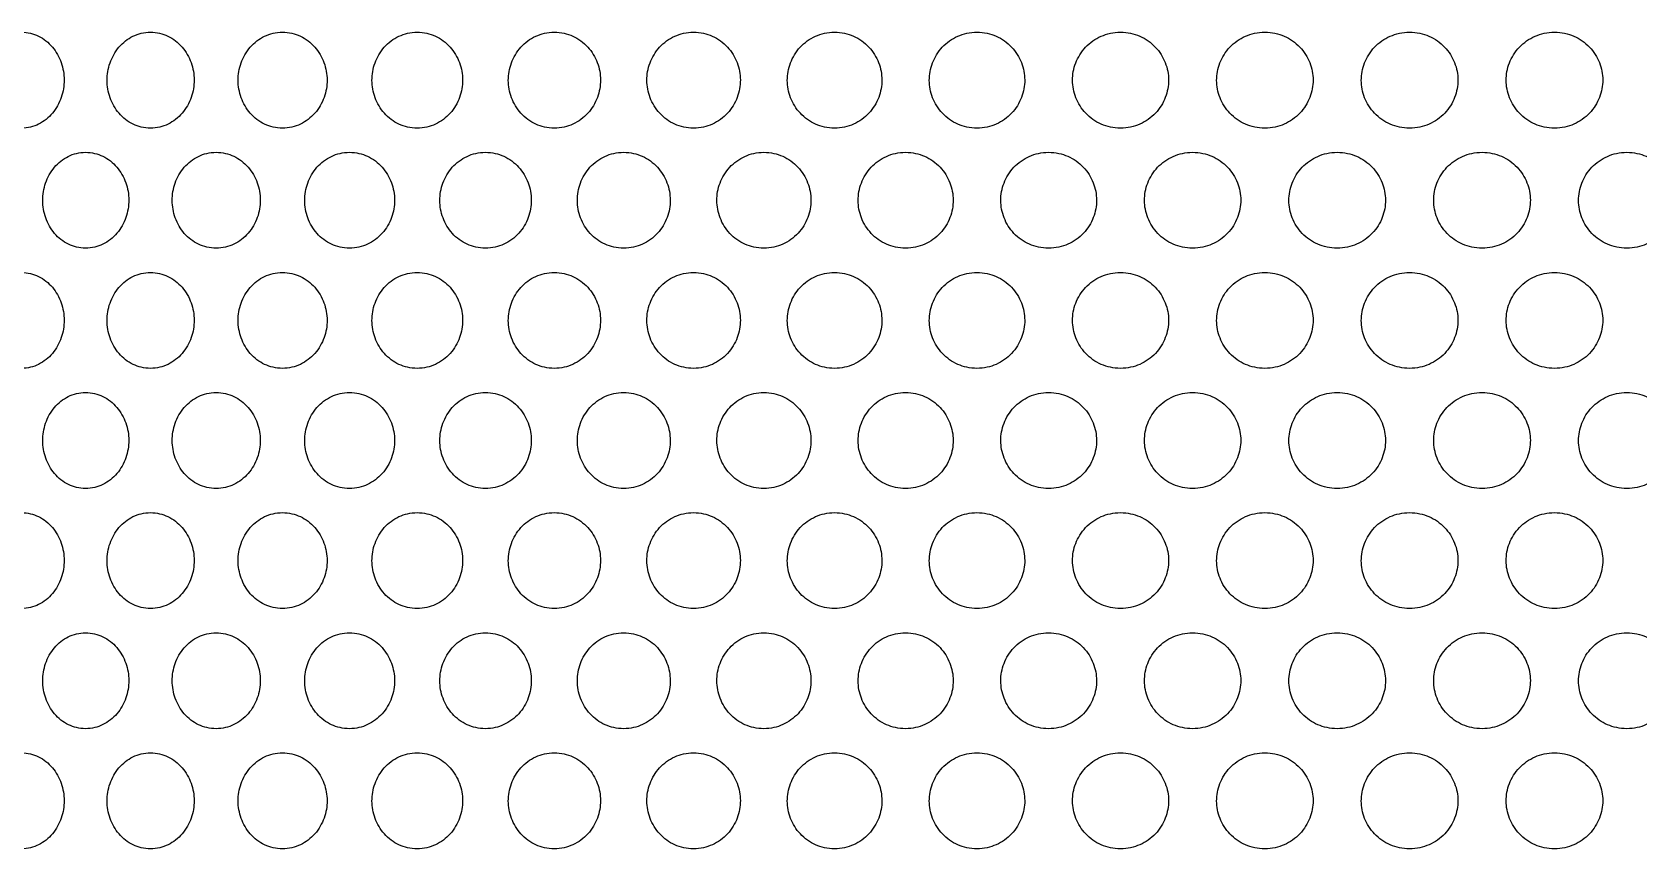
# Model space of a CAD drawing. Header units: millimetres. Extents: x 750 to 8479, y 2174 to 4333.
# Drawn here: x 1159 to 1292.8, y 2745.1 to 2813.1 of the extents above; entities that cross this region are included whole.
import ezdxf

# ---------------------------------------------------------------- set-up
doc = ezdxf.new("R2010")
doc.units = ezdxf.units.MM
doc.header["$LTSCALE"] = 153.67
doc.layers.add('02___PRT_ALL_AXES', color=7, linetype='CONTINUOUS')

msp = doc.modelspace()

# ---------------------------------------------------------------- linework, layer by layer
at = {"layer": '02___PRT_ALL_AXES', "color": 0, "linetype": 'Continuous'}
for points in [[(1158.1257, 2813.06591), (1158.64831, 2813.04407), (1159.58482, 2812.83209), (1160.76611, 2811.88914), (1161.51144, 2810.54927), (1161.75713, 2809.08257), (1161.52135, 2807.60871), (1160.77752, 2806.25421), (1159.5901, 2805.30107), (1158.65042, 2805.08754), (1158.1257, 2805.06591)], [(1168.86421, 2805.06591), (1168.32852, 2805.08775), (1167.37232, 2805.29974), (1166.17353, 2806.24269), (1165.42076, 2807.58256), (1165.17318, 2809.04925), (1165.41077, 2810.52312), (1166.16197, 2811.87762), (1167.36693, 2812.83075), (1168.32637, 2813.04428), (1168.86421, 2813.06591)], [(1168.86421, 2813.06591), (1169.39991, 2813.04407), (1170.35963, 2812.83209), (1171.56977, 2811.88914), (1172.33309, 2810.54927), (1172.58467, 2809.08257), (1172.34324, 2807.60871), (1171.58146, 2806.25421), (1170.36504, 2805.30107), (1169.40206, 2805.08754), (1168.86421, 2805.06591)], [(1179.85552, 2805.06591), (1179.308, 2805.08775), (1178.33045, 2805.29974), (1177.10448, 2806.24269), (1176.33443, 2807.58256), (1176.08114, 2809.04925), (1176.32421, 2810.52312), (1177.09266, 2811.87762), (1178.32495, 2812.83075), (1179.30579, 2813.04428), (1179.85552, 2813.06591)], [(1179.85552, 2813.06591), (1180.40305, 2813.04407), (1181.38375, 2812.83209), (1182.61992, 2811.88914), (1183.39946, 2810.54927), (1183.65634, 2809.08257), (1183.40981, 2807.60871), (1182.63186, 2806.25421), (1181.38928, 2805.30107), (1180.40525, 2805.08754), (1179.85552, 2805.06591)], [(1191.07403, 2805.06591), (1190.51594, 2805.08775), (1189.51934, 2805.29974), (1188.26904, 2806.24269), (1187.48351, 2807.58256), (1187.22509, 2809.04925), (1187.47308, 2810.52312), (1188.25698, 2811.87762), (1189.51373, 2812.83075), (1190.5137, 2813.04428), (1191.07403, 2813.06591)], [(1191.07403, 2813.06591), (1191.63211, 2813.04407), (1192.63151, 2812.83209), (1193.89083, 2811.88914), (1194.68476, 2810.54927), (1194.94636, 2809.08257), (1194.69531, 2807.60871), (1193.90299, 2806.25421), (1192.63714, 2805.30107), (1191.63436, 2805.08754), (1191.07403, 2805.06591)], [(1202.4936, 2805.06591), (1201.92626, 2805.08775), (1200.91291, 2805.29974), (1199.64121, 2806.24269), (1198.84202, 2807.58256), (1198.57907, 2809.04925), (1198.83141, 2810.52312), (1199.62894, 2811.87762), (1200.90721, 2812.83075), (1201.92398, 2813.04428), (1202.4936, 2813.06591)], [(1202.4936, 2813.06591), (1203.06094, 2813.04407), (1204.07672, 2812.83209), (1205.35626, 2811.88914), (1206.16273, 2810.54927), (1206.42844, 2809.08257), (1206.17345, 2807.60871), (1205.36861, 2806.25421), (1204.08244, 2805.30107), (1203.06323, 2805.08754), (1202.4936, 2805.06591)], [(1214.08765, 2805.06591), (1213.51237, 2805.08775), (1212.48465, 2805.29974), (1211.19449, 2806.24269), (1210.3835, 2807.58256), (1210.11665, 2809.04925), (1210.37274, 2810.52312), (1211.18204, 2811.87762), (1212.47886, 2812.83075), (1213.51006, 2813.04428), (1214.08765, 2813.06591)], [(1214.08765, 2813.06591), (1214.66293, 2813.04407), (1215.69271, 2812.83209), (1216.98949, 2811.88914), (1217.80663, 2810.54927), (1218.07582, 2809.08257), (1217.81749, 2807.60871), (1217.00201, 2806.25421), (1215.69851, 2805.30107), (1214.66525, 2805.08754), (1214.08765, 2805.06591)], [(1225.82918, 2805.06591), (1225.2473, 2805.08775), (1224.20759, 2805.29974), (1222.90198, 2806.24269), (1222.08109, 2807.58256), (1221.81095, 2809.04925), (1222.07019, 2810.52312), (1222.88939, 2811.87762), (1224.20173, 2812.83075), (1225.24496, 2813.04428), (1225.82918, 2813.06591)], [(1225.82918, 2813.06591), (1226.41105, 2813.04407), (1227.45244, 2812.83209), (1228.76344, 2811.88914), (1229.58935, 2810.54927), (1229.86139, 2809.08257), (1229.60032, 2807.60871), (1228.7761, 2806.25421), (1227.45831, 2805.30107), (1226.4134, 2805.08754), (1225.82918, 2805.06591)], [(1237.69083, 2805.06591), (1237.10372, 2805.08775), (1236.05443, 2805.29974), (1234.73642, 2806.24269), (1233.90754, 2807.58256), (1233.63473, 2809.04925), (1233.89653, 2810.52312), (1234.72371, 2811.87762), (1236.04853, 2812.83075), (1237.10135, 2813.04428), (1237.69083, 2813.06591)], [(1237.69083, 2813.06591), (1238.27795, 2813.04407), (1239.32852, 2812.83209), (1240.65068, 2811.88914), (1241.48343, 2810.54927), (1241.7577, 2809.08257), (1241.4945, 2807.60871), (1240.66345, 2806.25421), (1239.33444, 2805.30107), (1238.28031, 2805.08754), (1237.69083, 2805.06591)], [(1249.645, 2805.06591), (1249.054, 2805.08775), (1247.9976, 2805.29974), (1246.67025, 2806.24269), (1245.8353, 2807.58256), (1245.56047, 2809.04925), (1245.82421, 2810.52312), (1246.65744, 2811.87762), (1247.99165, 2812.83075), (1249.05162, 2813.04428), (1249.645, 2813.06591)], [(1249.645, 2813.06591), (1250.23599, 2813.04407), (1251.29329, 2812.83209), (1252.62354, 2811.88914), (1253.46119, 2810.54927), (1253.73705, 2809.08257), (1253.47232, 2807.60871), (1252.63638, 2806.25421), (1251.29925, 2805.30107), (1250.23837, 2805.08754), (1249.645, 2805.06591)], [(1261.66382, 2805.06591), (1261.07033, 2805.08775), (1260.00926, 2805.29974), (1258.67567, 2806.24269), (1257.8366, 2807.58256), (1257.56038, 2809.04925), (1257.82546, 2810.52312), (1258.6628, 2811.87762), (1260.00329, 2812.83075), (1261.06794, 2813.04428), (1261.66382, 2813.06591)], [(1261.66382, 2813.06591), (1262.25731, 2813.04407), (1263.31889, 2812.83209), (1264.65413, 2811.88914), (1265.49473, 2810.54927), (1265.77153, 2809.08257), (1265.5059, 2807.60871), (1264.66702, 2806.25421), (1263.32487, 2805.30107), (1262.2597, 2805.08754), (1261.66382, 2805.06591)], [(1273.71932, 2805.06591), (1273.12472, 2805.08775), (1272.06146, 2805.29974), (1270.72473, 2806.24269), (1269.88349, 2807.58256), (1269.60653, 2809.04925), (1269.87232, 2810.52312), (1270.71183, 2811.87762), (1272.05547, 2812.83075), (1273.12232, 2813.04428), (1273.71932, 2813.06591)], [(1273.71932, 2813.06591), (1274.31393, 2813.04407), (1275.37731, 2812.83209), (1276.71443, 2811.88914), (1277.55602, 2810.54927), (1277.83312, 2809.08257), (1277.5672, 2807.60871), (1276.72733, 2806.25421), (1275.3833, 2805.30107), (1274.31632, 2805.08754), (1273.71932, 2805.06591)], [(1285.78343, 2805.06591), (1285.18909, 2805.08775), (1284.12611, 2805.29974), (1282.78936, 2806.24269), (1281.94791, 2807.58256), (1281.67086, 2809.04925), (1281.93674, 2810.52312), (1282.77645, 2811.87762), (1284.12013, 2812.83075), (1285.1867, 2813.04428), (1285.78343, 2813.06591)], [(1285.78343, 2813.06591), (1286.37776, 2813.04407), (1287.44047, 2812.83209), (1288.77635, 2811.88914), (1289.61698, 2810.54927), (1289.89373, 2809.08257), (1289.62814, 2807.60871), (1288.78924, 2806.25421), (1287.44645, 2805.30107), (1286.38016, 2805.08754), (1285.78343, 2805.06591)], [(1163.46178, 2795.06591), (1162.93247, 2795.08775), (1161.98778, 2795.29974), (1160.80363, 2796.24269), (1160.06016, 2797.58256), (1159.81566, 2799.04925), (1160.05029, 2800.52312), (1160.79221, 2801.87762), (1161.98246, 2802.83075), (1162.93034, 2803.04428), (1163.46178, 2803.06591)], [(1163.46178, 2803.06591), (1163.99109, 2803.04407), (1164.93948, 2802.83209), (1166.13554, 2801.88914), (1166.89009, 2800.54927), (1167.13879, 2799.08257), (1166.90012, 2797.60871), (1166.14709, 2796.25421), (1164.94482, 2795.30107), (1163.99322, 2795.08754), (1163.46178, 2795.06591)], [(1174.32986, 2795.06591), (1173.78809, 2795.08775), (1172.82093, 2795.29974), (1171.6082, 2796.24269), (1170.84657, 2797.58256), (1170.59606, 2799.04925), (1170.83646, 2800.52312), (1171.59651, 2801.87762), (1172.81549, 2802.83075), (1173.78591, 2803.04428), (1174.32986, 2803.06591)], [(1174.32986, 2803.06591), (1174.87162, 2803.04407), (1175.84212, 2802.83209), (1177.06563, 2801.88914), (1177.83728, 2800.54927), (1178.09159, 2799.08257), (1177.84754, 2797.60871), (1177.07745, 2796.25421), (1175.84759, 2795.30107), (1174.8738, 2795.08754), (1174.32986, 2795.06591)], [(1185.438, 2795.06591), (1184.88503, 2795.08775), (1183.89767, 2795.29974), (1182.65918, 2796.24269), (1181.88116, 2797.58256), (1181.62523, 2799.04925), (1181.87083, 2800.52312), (1182.64723, 2801.87762), (1183.89211, 2802.83075), (1184.8828, 2803.04428), (1185.438, 2803.06591)], [(1185.438, 2803.06591), (1185.99096, 2803.04407), (1186.98131, 2802.83209), (1188.22941, 2801.88914), (1189.01637, 2800.54927), (1189.27569, 2799.08257), (1189.02683, 2797.60871), (1188.24147, 2796.25421), (1186.98688, 2795.30107), (1185.99319, 2795.08754), (1185.438, 2795.06591)], [(1196.76033, 2795.06591), (1196.19745, 2795.08775), (1195.19219, 2795.29974), (1193.93082, 2796.24269), (1193.13823, 2797.58256), (1192.87747, 2799.04925), (1193.12771, 2800.52312), (1193.91865, 2801.87762), (1195.18653, 2802.83075), (1196.19519, 2803.04428), (1196.76033, 2803.06591)], [(1196.76033, 2803.06591), (1197.32321, 2803.04407), (1198.33109, 2802.83209), (1199.60089, 2801.88914), (1200.40133, 2800.54927), (1200.66506, 2799.08257), (1200.41196, 2797.60871), (1199.61315, 2796.25421), (1198.33677, 2795.30107), (1197.32547, 2795.08754), (1196.76033, 2795.06591)], [(1208.2705, 2795.06591), (1207.69902, 2795.08775), (1206.67818, 2795.29974), (1205.39688, 2796.24269), (1204.59156, 2797.58256), (1204.32658, 2799.04925), (1204.58087, 2800.52312), (1205.38452, 2801.87762), (1206.67244, 2802.83075), (1207.69672, 2803.04428), (1208.2705, 2803.06591)], [(1208.2705, 2803.06591), (1208.84197, 2803.04407), (1209.86505, 2802.83209), (1211.15358, 2801.88914), (1211.96563, 2800.54927), (1212.23315, 2799.08257), (1211.97642, 2797.60871), (1211.16602, 2796.25421), (1209.87081, 2795.30107), (1208.84427, 2795.08754), (1208.2705, 2795.06591)], [(1219.94168, 2795.06591), (1219.36294, 2795.08775), (1218.32891, 2795.29974), (1217.03066, 2796.24269), (1216.21448, 2797.58256), (1215.9459, 2799.04925), (1216.20364, 2800.52312), (1217.01813, 2801.87762), (1218.32309, 2802.83075), (1219.36061, 2803.04428), (1219.94168, 2803.06591)], [(1219.94168, 2803.06591), (1220.52043, 2803.04407), (1221.55631, 2802.83209), (1222.86058, 2801.88914), (1223.68235, 2800.54927), (1223.95304, 2799.08257), (1223.69326, 2797.60871), (1222.87317, 2796.25421), (1221.56215, 2795.30107), (1220.52276, 2795.08754), (1219.94168, 2795.06591)], [(1231.74671, 2795.06591), (1231.16204, 2795.08775), (1230.11724, 2795.29974), (1228.80505, 2796.24269), (1227.97992, 2797.58256), (1227.70837, 2799.04925), (1227.96897, 2800.52312), (1228.79239, 2801.87762), (1230.11136, 2802.83075), (1231.15969, 2803.04428), (1231.74671, 2803.06591)], [(1231.74671, 2803.06591), (1232.33138, 2803.04407), (1233.37766, 2802.83209), (1234.69462, 2801.88914), (1235.52419, 2800.54927), (1235.79743, 2799.08257), (1235.53521, 2797.60871), (1234.70734, 2796.25421), (1233.38355, 2795.30107), (1232.33373, 2795.08754), (1231.74671, 2795.06591)], [(1243.65809, 2795.06591), (1243.06886, 2795.08775), (1242.01571, 2795.29974), (1240.69265, 2796.24269), (1239.86049, 2797.58256), (1239.58659, 2799.04925), (1239.84944, 2800.52312), (1240.67988, 2801.87762), (1242.00978, 2802.83075), (1243.06649, 2803.04428), (1243.65809, 2803.06591)], [(1243.65809, 2803.06591), (1244.24731, 2803.04407), (1245.30156, 2802.83209), (1246.62815, 2801.88914), (1247.46359, 2800.54927), (1247.73874, 2799.08257), (1247.47469, 2797.60871), (1246.64096, 2796.25421), (1245.3075, 2795.30107), (1244.24969, 2795.08754), (1243.65809, 2795.06591)], [(1255.64807, 2795.06591), (1255.05566, 2795.08775), (1253.99661, 2795.29974), (1252.66576, 2796.24269), (1251.8285, 2797.58256), (1251.5529, 2799.04925), (1251.81738, 2800.52312), (1252.65291, 2801.87762), (1253.99065, 2802.83075), (1255.05327, 2803.04428), (1255.64807, 2803.06591)], [(1255.64807, 2803.06591), (1256.24049, 2803.04407), (1257.30024, 2802.83209), (1258.63337, 2801.88914), (1259.47274, 2800.54927), (1259.74915, 2799.08257), (1259.48389, 2797.60871), (1258.64624, 2796.25421), (1257.3062, 2795.30107), (1256.24287, 2795.08754), (1255.64807, 2795.06591)], [(1267.68874, 2795.06591), (1267.09452, 2795.08775), (1266.03205, 2795.29974), (1264.6965, 2796.24269), (1263.8561, 2797.58256), (1263.57943, 2799.04925), (1263.84494, 2800.52312), (1264.68361, 2801.87762), (1266.02606, 2802.83075), (1267.09213, 2803.04428), (1267.68874, 2803.06591)], [(1267.68874, 2803.06591), (1268.28296, 2803.04407), (1269.34575, 2802.83209), (1270.68232, 2801.88914), (1271.52366, 2800.54927), (1271.80069, 2799.08257), (1271.53484, 2797.60871), (1270.69522, 2796.25421), (1269.35174, 2795.30107), (1268.28536, 2795.08754), (1267.68874, 2795.06591)], [(1279.75206, 2795.06591), (1279.15741, 2795.08775), (1278.09398, 2795.29974), (1276.75685, 2796.24269), (1275.91527, 2797.58256), (1275.63818, 2799.04925), (1275.90409, 2800.52312), (1276.74394, 2801.87762), (1278.088, 2802.83075), (1279.15502, 2803.04428), (1279.75206, 2803.06591)], [(1279.75206, 2803.06591), (1280.3467, 2803.04407), (1281.41005, 2802.83209), (1282.74694, 2801.88914), (1283.5883, 2800.54927), (1283.8653, 2799.08257), (1283.59947, 2797.60871), (1282.75984, 2796.25421), (1281.41604, 2795.30107), (1280.3491, 2795.08754), (1279.75206, 2795.06591)], [(1291.80992, 2795.06591), (1291.21623, 2795.08775), (1290.15433, 2795.29974), (1288.81873, 2796.24269), (1287.97792, 2797.58256), (1287.70106, 2799.04925), (1287.96675, 2800.52312), (1288.80584, 2801.87762), (1290.14835, 2802.83075), (1291.21385, 2803.04428), (1291.80992, 2803.06591)], [(1291.80992, 2803.06591), (1292.40361, 2803.04407), (1293.46504, 2802.83209), (1294.79914, 2801.88914), (1295.63855, 2800.54927), (1295.91488, 2799.08257), (1295.6497, 2797.60871), (1294.81201, 2796.25421), (1293.47102, 2795.30107), (1292.40599, 2795.08754), (1291.80992, 2795.06591)], [(1158.1257, 2793.06591), (1158.64831, 2793.04407), (1159.58482, 2792.83209), (1160.76611, 2791.88914), (1161.51144, 2790.54927), (1161.75713, 2789.08257), (1161.52135, 2787.60871), (1160.77752, 2786.25421), (1159.5901, 2785.30107), (1158.65042, 2785.08754), (1158.1257, 2785.06591)], [(1168.86421, 2785.06591), (1168.32852, 2785.08775), (1167.37232, 2785.29974), (1166.17353, 2786.24269), (1165.42076, 2787.58256), (1165.17318, 2789.04925), (1165.41077, 2790.52312), (1166.16197, 2791.87762), (1167.36693, 2792.83075), (1168.32637, 2793.04428), (1168.86421, 2793.06591)], [(1168.86421, 2793.06591), (1169.39991, 2793.04407), (1170.35963, 2792.83209), (1171.56977, 2791.88914), (1172.33309, 2790.54927), (1172.58467, 2789.08257), (1172.34324, 2787.60871), (1171.58146, 2786.25421), (1170.36504, 2785.30107), (1169.40206, 2785.08754), (1168.86421, 2785.06591)], [(1179.85552, 2785.06591), (1179.308, 2785.08775), (1178.33045, 2785.29974), (1177.10448, 2786.24269), (1176.33443, 2787.58256), (1176.08114, 2789.04925), (1176.32421, 2790.52312), (1177.09266, 2791.87762), (1178.32495, 2792.83075), (1179.30579, 2793.04428), (1179.85552, 2793.06591)], [(1179.85552, 2793.06591), (1180.40305, 2793.04407), (1181.38375, 2792.83209), (1182.61992, 2791.88914), (1183.39946, 2790.54927), (1183.65634, 2789.08257), (1183.40981, 2787.60871), (1182.63186, 2786.25421), (1181.38928, 2785.30107), (1180.40525, 2785.08754), (1179.85552, 2785.06591)], [(1191.07403, 2785.06591), (1190.51594, 2785.08775), (1189.51934, 2785.29974), (1188.26904, 2786.24269), (1187.48351, 2787.58256), (1187.22509, 2789.04925), (1187.47308, 2790.52312), (1188.25698, 2791.87762), (1189.51373, 2792.83075), (1190.5137, 2793.04428), (1191.07403, 2793.06591)], [(1191.07403, 2793.06591), (1191.63211, 2793.04407), (1192.63151, 2792.83209), (1193.89083, 2791.88914), (1194.68476, 2790.54927), (1194.94636, 2789.08257), (1194.69531, 2787.60871), (1193.90299, 2786.25421), (1192.63714, 2785.30107), (1191.63436, 2785.08754), (1191.07403, 2785.06591)], [(1202.4936, 2785.06591), (1201.92626, 2785.08775), (1200.91291, 2785.29974), (1199.64121, 2786.24269), (1198.84202, 2787.58256), (1198.57907, 2789.04925), (1198.83141, 2790.52312), (1199.62894, 2791.87762), (1200.90721, 2792.83075), (1201.92398, 2793.04428), (1202.4936, 2793.06591)], [(1202.4936, 2793.06591), (1203.06094, 2793.04407), (1204.07672, 2792.83209), (1205.35626, 2791.88914), (1206.16273, 2790.54927), (1206.42844, 2789.08257), (1206.17345, 2787.60871), (1205.36861, 2786.25421), (1204.08244, 2785.30107), (1203.06323, 2785.08754), (1202.4936, 2785.06591)], [(1214.08765, 2785.06591), (1213.51237, 2785.08775), (1212.48465, 2785.29974), (1211.19449, 2786.24269), (1210.3835, 2787.58256), (1210.11665, 2789.04925), (1210.37274, 2790.52312), (1211.18204, 2791.87762), (1212.47886, 2792.83075), (1213.51006, 2793.04428), (1214.08765, 2793.06591)], [(1214.08765, 2793.06591), (1214.66293, 2793.04407), (1215.69271, 2792.83209), (1216.98949, 2791.88914), (1217.80663, 2790.54927), (1218.07582, 2789.08257), (1217.81749, 2787.60871), (1217.00201, 2786.25421), (1215.69851, 2785.30107), (1214.66525, 2785.08754), (1214.08765, 2785.06591)], [(1225.82918, 2785.06591), (1225.2473, 2785.08775), (1224.20759, 2785.29974), (1222.90198, 2786.24269), (1222.08109, 2787.58256), (1221.81095, 2789.04925), (1222.07019, 2790.52312), (1222.88939, 2791.87762), (1224.20173, 2792.83075), (1225.24496, 2793.04428), (1225.82918, 2793.06591)], [(1225.82918, 2793.06591), (1226.41105, 2793.04407), (1227.45244, 2792.83209), (1228.76344, 2791.88914), (1229.58935, 2790.54927), (1229.86139, 2789.08257), (1229.60032, 2787.60871), (1228.7761, 2786.25421), (1227.45831, 2785.30107), (1226.4134, 2785.08754), (1225.82918, 2785.06591)], [(1237.69083, 2785.06591), (1237.10372, 2785.08775), (1236.05443, 2785.29974), (1234.73642, 2786.24269), (1233.90754, 2787.58256), (1233.63473, 2789.04925), (1233.89653, 2790.52312), (1234.72371, 2791.87762), (1236.04853, 2792.83075), (1237.10135, 2793.04428), (1237.69083, 2793.06591)], [(1237.69083, 2793.06591), (1238.27795, 2793.04407), (1239.32852, 2792.83209), (1240.65068, 2791.88914), (1241.48343, 2790.54927), (1241.7577, 2789.08257), (1241.4945, 2787.60871), (1240.66345, 2786.25421), (1239.33444, 2785.30107), (1238.28031, 2785.08754), (1237.69083, 2785.06591)], [(1249.645, 2785.06591), (1249.054, 2785.08775), (1247.9976, 2785.29974), (1246.67025, 2786.24269), (1245.8353, 2787.58256), (1245.56047, 2789.04925), (1245.82421, 2790.52312), (1246.65744, 2791.87762), (1247.99165, 2792.83075), (1249.05162, 2793.04428), (1249.645, 2793.06591)], [(1249.645, 2793.06591), (1250.23599, 2793.04407), (1251.29329, 2792.83209), (1252.62354, 2791.88914), (1253.46119, 2790.54927), (1253.73705, 2789.08257), (1253.47232, 2787.60871), (1252.63638, 2786.25421), (1251.29925, 2785.30107), (1250.23837, 2785.08754), (1249.645, 2785.06591)], [(1261.66382, 2785.06591), (1261.07033, 2785.08775), (1260.00926, 2785.29974), (1258.67567, 2786.24269), (1257.8366, 2787.58256), (1257.56038, 2789.04925), (1257.82546, 2790.52312), (1258.6628, 2791.87762), (1260.00329, 2792.83075), (1261.06794, 2793.04428), (1261.66382, 2793.06591)], [(1261.66382, 2793.06591), (1262.25731, 2793.04407), (1263.31889, 2792.83209), (1264.65413, 2791.88914), (1265.49473, 2790.54927), (1265.77153, 2789.08257), (1265.5059, 2787.60871), (1264.66702, 2786.25421), (1263.32487, 2785.30107), (1262.2597, 2785.08754), (1261.66382, 2785.06591)], [(1273.71932, 2785.06591), (1273.12472, 2785.08775), (1272.06146, 2785.29974), (1270.72473, 2786.24269), (1269.88349, 2787.58256), (1269.60653, 2789.04925), (1269.87232, 2790.52312), (1270.71183, 2791.87762), (1272.05547, 2792.83075), (1273.12232, 2793.04428), (1273.71932, 2793.06591)], [(1273.71932, 2793.06591), (1274.31393, 2793.04407), (1275.37731, 2792.83209), (1276.71443, 2791.88914), (1277.55602, 2790.54927), (1277.83312, 2789.08257), (1277.5672, 2787.60871), (1276.72733, 2786.25421), (1275.3833, 2785.30107), (1274.31632, 2785.08754), (1273.71932, 2785.06591)], [(1285.78343, 2785.06591), (1285.18909, 2785.08775), (1284.12611, 2785.29974), (1282.78936, 2786.24269), (1281.94791, 2787.58256), (1281.67086, 2789.04925), (1281.93674, 2790.52312), (1282.77645, 2791.87762), (1284.12013, 2792.83075), (1285.1867, 2793.04428), (1285.78343, 2793.06591)], [(1285.78343, 2793.06591), (1286.37776, 2793.04407), (1287.44047, 2792.83209), (1288.77635, 2791.88914), (1289.61698, 2790.54927), (1289.89373, 2789.08257), (1289.62814, 2787.60871), (1288.78924, 2786.25421), (1287.44645, 2785.30107), (1286.38016, 2785.08754), (1285.78343, 2785.06591)], [(1163.46178, 2775.06591), (1162.93247, 2775.08775), (1161.98778, 2775.29974), (1160.80363, 2776.24269), (1160.06016, 2777.58256), (1159.81566, 2779.04925), (1160.05029, 2780.52312), (1160.79221, 2781.87762), (1161.98246, 2782.83075), (1162.93034, 2783.04428), (1163.46178, 2783.06591)], [(1163.46178, 2783.06591), (1163.99109, 2783.04407), (1164.93948, 2782.83209), (1166.13554, 2781.88914), (1166.89009, 2780.54927), (1167.13879, 2779.08257), (1166.90012, 2777.60871), (1166.14709, 2776.25421), (1164.94482, 2775.30107), (1163.99322, 2775.08754), (1163.46178, 2775.06591)], [(1174.32986, 2775.06591), (1173.78809, 2775.08775), (1172.82093, 2775.29974), (1171.6082, 2776.24269), (1170.84657, 2777.58256), (1170.59606, 2779.04925), (1170.83646, 2780.52312), (1171.59651, 2781.87762), (1172.81549, 2782.83075), (1173.78591, 2783.04428), (1174.32986, 2783.06591)], [(1174.32986, 2783.06591), (1174.87162, 2783.04407), (1175.84212, 2782.83209), (1177.06563, 2781.88914), (1177.83728, 2780.54927), (1178.09159, 2779.08257), (1177.84754, 2777.60871), (1177.07745, 2776.25421), (1175.84759, 2775.30107), (1174.8738, 2775.08754), (1174.32986, 2775.06591)], [(1185.438, 2775.06591), (1184.88503, 2775.08775), (1183.89767, 2775.29974), (1182.65918, 2776.24269), (1181.88116, 2777.58256), (1181.62523, 2779.04925), (1181.87083, 2780.52312), (1182.64723, 2781.87762), (1183.89211, 2782.83075), (1184.8828, 2783.04428), (1185.438, 2783.06591)], [(1185.438, 2783.06591), (1185.99096, 2783.04407), (1186.98131, 2782.83209), (1188.22941, 2781.88914), (1189.01637, 2780.54927), (1189.27569, 2779.08257), (1189.02683, 2777.60871), (1188.24147, 2776.25421), (1186.98688, 2775.30107), (1185.99319, 2775.08754), (1185.438, 2775.06591)], [(1196.76033, 2775.06591), (1196.19745, 2775.08775), (1195.19219, 2775.29974), (1193.93082, 2776.24269), (1193.13823, 2777.58256), (1192.87747, 2779.04925), (1193.12771, 2780.52312), (1193.91865, 2781.87762), (1195.18653, 2782.83075), (1196.19519, 2783.04428), (1196.76033, 2783.06591)], [(1196.76033, 2783.06591), (1197.32321, 2783.04407), (1198.33109, 2782.83209), (1199.60089, 2781.88914), (1200.40133, 2780.54927), (1200.66506, 2779.08257), (1200.41196, 2777.60871), (1199.61315, 2776.25421), (1198.33677, 2775.30107), (1197.32547, 2775.08754), (1196.76033, 2775.06591)], [(1208.2705, 2775.06591), (1207.69902, 2775.08775), (1206.67818, 2775.29974), (1205.39688, 2776.24269), (1204.59156, 2777.58256), (1204.32658, 2779.04925), (1204.58087, 2780.52312), (1205.38452, 2781.87762), (1206.67244, 2782.83075), (1207.69672, 2783.04428), (1208.2705, 2783.06591)], [(1208.2705, 2783.06591), (1208.84197, 2783.04407), (1209.86505, 2782.83209), (1211.15358, 2781.88914), (1211.96563, 2780.54927), (1212.23315, 2779.08257), (1211.97642, 2777.60871), (1211.16602, 2776.25421), (1209.87081, 2775.30107), (1208.84427, 2775.08754), (1208.2705, 2775.06591)], [(1219.94168, 2775.06591), (1219.36294, 2775.08775), (1218.32891, 2775.29974), (1217.03066, 2776.24269), (1216.21448, 2777.58256), (1215.9459, 2779.04925), (1216.20364, 2780.52312), (1217.01813, 2781.87762), (1218.32309, 2782.83075), (1219.36061, 2783.04428), (1219.94168, 2783.06591)], [(1219.94168, 2783.06591), (1220.52043, 2783.04407), (1221.55631, 2782.83209), (1222.86058, 2781.88914), (1223.68235, 2780.54927), (1223.95304, 2779.08257), (1223.69326, 2777.60871), (1222.87317, 2776.25421), (1221.56215, 2775.30107), (1220.52276, 2775.08754), (1219.94168, 2775.06591)], [(1231.74671, 2775.06591), (1231.16204, 2775.08775), (1230.11724, 2775.29974), (1228.80505, 2776.24269), (1227.97992, 2777.58256), (1227.70837, 2779.04925), (1227.96897, 2780.52312), (1228.79239, 2781.87762), (1230.11136, 2782.83075), (1231.15969, 2783.04428), (1231.74671, 2783.06591)], [(1231.74671, 2783.06591), (1232.33138, 2783.04407), (1233.37766, 2782.83209), (1234.69462, 2781.88914), (1235.52419, 2780.54927), (1235.79743, 2779.08257), (1235.53521, 2777.60871), (1234.70734, 2776.25421), (1233.38355, 2775.30107), (1232.33373, 2775.08754), (1231.74671, 2775.06591)], [(1243.65809, 2775.06591), (1243.06886, 2775.08775), (1242.01571, 2775.29974), (1240.69265, 2776.24269), (1239.86049, 2777.58256), (1239.58659, 2779.04925), (1239.84944, 2780.52312), (1240.67988, 2781.87762), (1242.00978, 2782.83075), (1243.06649, 2783.04428), (1243.65809, 2783.06591)], [(1243.65809, 2783.06591), (1244.24731, 2783.04407), (1245.30156, 2782.83209), (1246.62815, 2781.88914), (1247.46359, 2780.54927), (1247.73874, 2779.08257), (1247.47469, 2777.60871), (1246.64096, 2776.25421), (1245.3075, 2775.30107), (1244.24969, 2775.08754), (1243.65809, 2775.06591)], [(1255.64807, 2775.06591), (1255.05566, 2775.08775), (1253.99661, 2775.29974), (1252.66576, 2776.24269), (1251.8285, 2777.58256), (1251.5529, 2779.04925), (1251.81738, 2780.52312), (1252.65291, 2781.87762), (1253.99065, 2782.83075), (1255.05327, 2783.04428), (1255.64807, 2783.06591)], [(1255.64807, 2783.06591), (1256.24049, 2783.04407), (1257.30024, 2782.83209), (1258.63337, 2781.88914), (1259.47274, 2780.54927), (1259.74915, 2779.08257), (1259.48389, 2777.60871), (1258.64624, 2776.25421), (1257.3062, 2775.30107), (1256.24287, 2775.08754), (1255.64807, 2775.06591)], [(1267.68874, 2775.06591), (1267.09452, 2775.08775), (1266.03205, 2775.29974), (1264.6965, 2776.24269), (1263.8561, 2777.58256), (1263.57943, 2779.04925), (1263.84494, 2780.52312), (1264.68361, 2781.87762), (1266.02606, 2782.83075), (1267.09213, 2783.04428), (1267.68874, 2783.06591)], [(1267.68874, 2783.06591), (1268.28296, 2783.04407), (1269.34575, 2782.83209), (1270.68232, 2781.88914), (1271.52366, 2780.54927), (1271.80069, 2779.08257), (1271.53484, 2777.60871), (1270.69522, 2776.25421), (1269.35174, 2775.30107), (1268.28536, 2775.08754), (1267.68874, 2775.06591)], [(1279.75206, 2775.06591), (1279.15741, 2775.08775), (1278.09398, 2775.29974), (1276.75685, 2776.24269), (1275.91527, 2777.58256), (1275.63818, 2779.04925), (1275.90409, 2780.52312), (1276.74394, 2781.87762), (1278.088, 2782.83075), (1279.15502, 2783.04428), (1279.75206, 2783.06591)], [(1279.75206, 2783.06591), (1280.3467, 2783.04407), (1281.41005, 2782.83209), (1282.74694, 2781.88914), (1283.5883, 2780.54927), (1283.8653, 2779.08257), (1283.59947, 2777.60871), (1282.75984, 2776.25421), (1281.41604, 2775.30107), (1280.3491, 2775.08754), (1279.75206, 2775.06591)], [(1291.80992, 2775.06591), (1291.21623, 2775.08775), (1290.15433, 2775.29974), (1288.81873, 2776.24269), (1287.97792, 2777.58256), (1287.70106, 2779.04925), (1287.96675, 2780.52312), (1288.80584, 2781.87762), (1290.14835, 2782.83075), (1291.21385, 2783.04428), (1291.80992, 2783.06591)], [(1291.80992, 2783.06591), (1292.40361, 2783.04407), (1293.46504, 2782.83209), (1294.79914, 2781.88914), (1295.63855, 2780.54927), (1295.91488, 2779.08257), (1295.6497, 2777.60871), (1294.81201, 2776.25421), (1293.47102, 2775.30107), (1292.40599, 2775.08754), (1291.80992, 2775.06591)], [(1158.1257, 2773.06591), (1158.64831, 2773.04407), (1159.58482, 2772.83209), (1160.76611, 2771.88914), (1161.51144, 2770.54927), (1161.75713, 2769.08257), (1161.52135, 2767.60871), (1160.77752, 2766.25421), (1159.5901, 2765.30107), (1158.65042, 2765.08754), (1158.1257, 2765.06591)], [(1168.86421, 2765.06591), (1168.32852, 2765.08775), (1167.37232, 2765.29974), (1166.17353, 2766.24269), (1165.42076, 2767.58256), (1165.17318, 2769.04925), (1165.41077, 2770.52312), (1166.16197, 2771.87762), (1167.36693, 2772.83075), (1168.32637, 2773.04428), (1168.86421, 2773.06591)], [(1168.86421, 2773.06591), (1169.39991, 2773.04407), (1170.35963, 2772.83209), (1171.56977, 2771.88914), (1172.33309, 2770.54927), (1172.58467, 2769.08257), (1172.34324, 2767.60871), (1171.58146, 2766.25421), (1170.36504, 2765.30107), (1169.40206, 2765.08754), (1168.86421, 2765.06591)], [(1179.85552, 2765.06591), (1179.308, 2765.08775), (1178.33045, 2765.29974), (1177.10448, 2766.24269), (1176.33443, 2767.58256), (1176.08114, 2769.04925), (1176.32421, 2770.52312), (1177.09266, 2771.87762), (1178.32495, 2772.83075), (1179.30579, 2773.04428), (1179.85552, 2773.06591)], [(1179.85552, 2773.06591), (1180.40305, 2773.04407), (1181.38375, 2772.83209), (1182.61992, 2771.88914), (1183.39946, 2770.54927), (1183.65634, 2769.08257), (1183.40981, 2767.60871), (1182.63186, 2766.25421), (1181.38928, 2765.30107), (1180.40525, 2765.08754), (1179.85552, 2765.06591)], [(1191.07403, 2765.06591), (1190.51594, 2765.08775), (1189.51934, 2765.29974), (1188.26904, 2766.24269), (1187.48351, 2767.58256), (1187.22509, 2769.04925), (1187.47308, 2770.52312), (1188.25698, 2771.87762), (1189.51373, 2772.83075), (1190.5137, 2773.04428), (1191.07403, 2773.06591)], [(1191.07403, 2773.06591), (1191.63211, 2773.04407), (1192.63151, 2772.83209), (1193.89083, 2771.88914), (1194.68476, 2770.54927), (1194.94636, 2769.08257), (1194.69531, 2767.60871), (1193.90299, 2766.25421), (1192.63714, 2765.30107), (1191.63436, 2765.08754), (1191.07403, 2765.06591)], [(1202.4936, 2765.06591), (1201.92626, 2765.08775), (1200.91291, 2765.29974), (1199.64121, 2766.24269), (1198.84202, 2767.58256), (1198.57907, 2769.04925), (1198.83141, 2770.52312), (1199.62894, 2771.87762), (1200.90721, 2772.83075), (1201.92398, 2773.04428), (1202.4936, 2773.06591)], [(1202.4936, 2773.06591), (1203.06094, 2773.04407), (1204.07672, 2772.83209), (1205.35626, 2771.88914), (1206.16273, 2770.54927), (1206.42844, 2769.08257), (1206.17345, 2767.60871), (1205.36861, 2766.25421), (1204.08244, 2765.30107), (1203.06323, 2765.08754), (1202.4936, 2765.06591)], [(1214.08765, 2765.06591), (1213.51237, 2765.08775), (1212.48465, 2765.29974), (1211.19449, 2766.24269), (1210.3835, 2767.58256), (1210.11665, 2769.04925), (1210.37274, 2770.52312), (1211.18204, 2771.87762), (1212.47886, 2772.83075), (1213.51006, 2773.04428), (1214.08765, 2773.06591)], [(1214.08765, 2773.06591), (1214.66293, 2773.04407), (1215.69271, 2772.83209), (1216.98949, 2771.88914), (1217.80663, 2770.54927), (1218.07582, 2769.08257), (1217.81749, 2767.60871), (1217.00201, 2766.25421), (1215.69851, 2765.30107), (1214.66525, 2765.08754), (1214.08765, 2765.06591)], [(1225.82918, 2765.06591), (1225.2473, 2765.08775), (1224.20759, 2765.29974), (1222.90198, 2766.24269), (1222.08109, 2767.58256), (1221.81095, 2769.04925), (1222.07019, 2770.52312), (1222.88939, 2771.87762), (1224.20173, 2772.83075), (1225.24496, 2773.04428), (1225.82918, 2773.06591)], [(1225.82918, 2773.06591), (1226.41105, 2773.04407), (1227.45244, 2772.83209), (1228.76344, 2771.88914), (1229.58935, 2770.54927), (1229.86139, 2769.08257), (1229.60032, 2767.60871), (1228.7761, 2766.25421), (1227.45831, 2765.30107), (1226.4134, 2765.08754), (1225.82918, 2765.06591)], [(1237.69083, 2765.06591), (1237.10372, 2765.08775), (1236.05443, 2765.29974), (1234.73642, 2766.24269), (1233.90754, 2767.58256), (1233.63473, 2769.04925), (1233.89653, 2770.52312), (1234.72371, 2771.87762), (1236.04853, 2772.83075), (1237.10135, 2773.04428), (1237.69083, 2773.06591)], [(1237.69083, 2773.06591), (1238.27795, 2773.04407), (1239.32852, 2772.83209), (1240.65068, 2771.88914), (1241.48343, 2770.54927), (1241.7577, 2769.08257), (1241.4945, 2767.60871), (1240.66345, 2766.25421), (1239.33444, 2765.30107), (1238.28031, 2765.08754), (1237.69083, 2765.06591)], [(1249.645, 2765.06591), (1249.054, 2765.08775), (1247.9976, 2765.29974), (1246.67025, 2766.24269), (1245.8353, 2767.58256), (1245.56047, 2769.04925), (1245.82421, 2770.52312), (1246.65744, 2771.87762), (1247.99165, 2772.83075), (1249.05162, 2773.04428), (1249.645, 2773.06591)], [(1249.645, 2773.06591), (1250.23599, 2773.04407), (1251.29329, 2772.83209), (1252.62354, 2771.88914), (1253.46119, 2770.54927), (1253.73705, 2769.08257), (1253.47232, 2767.60871), (1252.63638, 2766.25421), (1251.29925, 2765.30107), (1250.23837, 2765.08754), (1249.645, 2765.06591)], [(1261.66382, 2765.06591), (1261.07033, 2765.08775), (1260.00926, 2765.29974), (1258.67567, 2766.24269), (1257.8366, 2767.58256), (1257.56038, 2769.04925), (1257.82546, 2770.52312), (1258.6628, 2771.87762), (1260.00329, 2772.83075), (1261.06794, 2773.04428), (1261.66382, 2773.06591)], [(1261.66382, 2773.06591), (1262.25731, 2773.04407), (1263.31889, 2772.83209), (1264.65413, 2771.88914), (1265.49473, 2770.54927), (1265.77153, 2769.08257), (1265.5059, 2767.60871), (1264.66702, 2766.25421), (1263.32487, 2765.30107), (1262.2597, 2765.08754), (1261.66382, 2765.06591)], [(1273.71932, 2765.06591), (1273.12472, 2765.08775), (1272.06146, 2765.29974), (1270.72473, 2766.24269), (1269.88349, 2767.58256), (1269.60653, 2769.04925), (1269.87232, 2770.52312), (1270.71183, 2771.87762), (1272.05547, 2772.83075), (1273.12232, 2773.04428), (1273.71932, 2773.06591)], [(1273.71932, 2773.06591), (1274.31393, 2773.04407), (1275.37731, 2772.83209), (1276.71443, 2771.88914), (1277.55602, 2770.54927), (1277.83312, 2769.08257), (1277.5672, 2767.60871), (1276.72733, 2766.25421), (1275.3833, 2765.30107), (1274.31632, 2765.08754), (1273.71932, 2765.06591)], [(1285.78343, 2765.06591), (1285.18909, 2765.08775), (1284.12611, 2765.29974), (1282.78936, 2766.24269), (1281.94791, 2767.58256), (1281.67086, 2769.04925), (1281.93674, 2770.52312), (1282.77645, 2771.87762), (1284.12013, 2772.83075), (1285.1867, 2773.04428), (1285.78343, 2773.06591)], [(1285.78343, 2773.06591), (1286.37776, 2773.04407), (1287.44047, 2772.83209), (1288.77635, 2771.88914), (1289.61698, 2770.54927), (1289.89373, 2769.08257), (1289.62814, 2767.60871), (1288.78924, 2766.25421), (1287.44645, 2765.30107), (1286.38016, 2765.08754), (1285.78343, 2765.06591)], [(1163.46178, 2755.06591), (1162.93247, 2755.08775), (1161.98778, 2755.29974), (1160.80363, 2756.24269), (1160.06016, 2757.58256), (1159.81566, 2759.04925), (1160.05029, 2760.52312), (1160.79221, 2761.87762), (1161.98246, 2762.83075), (1162.93034, 2763.04428), (1163.46178, 2763.06591)], [(1163.46178, 2763.06591), (1163.99109, 2763.04407), (1164.93948, 2762.83209), (1166.13554, 2761.88914), (1166.89009, 2760.54927), (1167.13879, 2759.08257), (1166.90012, 2757.60871), (1166.14709, 2756.25421), (1164.94482, 2755.30107), (1163.99322, 2755.08754), (1163.46178, 2755.06591)], [(1174.32986, 2755.06591), (1173.78809, 2755.08775), (1172.82093, 2755.29974), (1171.6082, 2756.24269), (1170.84657, 2757.58256), (1170.59606, 2759.04925), (1170.83646, 2760.52312), (1171.59651, 2761.87762), (1172.81549, 2762.83075), (1173.78591, 2763.04428), (1174.32986, 2763.06591)], [(1174.32986, 2763.06591), (1174.87162, 2763.04407), (1175.84212, 2762.83209), (1177.06563, 2761.88914), (1177.83728, 2760.54927), (1178.09159, 2759.08257), (1177.84754, 2757.60871), (1177.07745, 2756.25421), (1175.84759, 2755.30107), (1174.8738, 2755.08754), (1174.32986, 2755.06591)], [(1185.438, 2755.06591), (1184.88503, 2755.08775), (1183.89767, 2755.29974), (1182.65918, 2756.24269), (1181.88116, 2757.58256), (1181.62523, 2759.04925), (1181.87083, 2760.52312), (1182.64723, 2761.87762), (1183.89211, 2762.83075), (1184.8828, 2763.04428), (1185.438, 2763.06591)], [(1185.438, 2763.06591), (1185.99096, 2763.04407), (1186.98131, 2762.83209), (1188.22941, 2761.88914), (1189.01637, 2760.54927), (1189.27569, 2759.08257), (1189.02683, 2757.60871), (1188.24147, 2756.25421), (1186.98688, 2755.30107), (1185.99319, 2755.08754), (1185.438, 2755.06591)], [(1196.76033, 2755.06591), (1196.19745, 2755.08775), (1195.19219, 2755.29974), (1193.93082, 2756.24269), (1193.13823, 2757.58256), (1192.87747, 2759.04925), (1193.12771, 2760.52312), (1193.91865, 2761.87762), (1195.18653, 2762.83075), (1196.19519, 2763.04428), (1196.76033, 2763.06591)], [(1196.76033, 2763.06591), (1197.32321, 2763.04407), (1198.33109, 2762.83209), (1199.60089, 2761.88914), (1200.40133, 2760.54927), (1200.66506, 2759.08257), (1200.41196, 2757.60871), (1199.61315, 2756.25421), (1198.33677, 2755.30107), (1197.32547, 2755.08754), (1196.76033, 2755.06591)], [(1208.2705, 2755.06591), (1207.69902, 2755.08775), (1206.67818, 2755.29974), (1205.39688, 2756.24269), (1204.59156, 2757.58256), (1204.32658, 2759.04925), (1204.58087, 2760.52312), (1205.38452, 2761.87762), (1206.67244, 2762.83075), (1207.69672, 2763.04428), (1208.2705, 2763.06591)], [(1208.2705, 2763.06591), (1208.84197, 2763.04407), (1209.86505, 2762.83209), (1211.15358, 2761.88914), (1211.96563, 2760.54927), (1212.23315, 2759.08257), (1211.97642, 2757.60871), (1211.16602, 2756.25421), (1209.87081, 2755.30107), (1208.84427, 2755.08754), (1208.2705, 2755.06591)], [(1219.94168, 2755.06591), (1219.36294, 2755.08775), (1218.32891, 2755.29974), (1217.03066, 2756.24269), (1216.21448, 2757.58256), (1215.9459, 2759.04925), (1216.20364, 2760.52312), (1217.01813, 2761.87762), (1218.32309, 2762.83075), (1219.36061, 2763.04428), (1219.94168, 2763.06591)], [(1219.94168, 2763.06591), (1220.52043, 2763.04407), (1221.55631, 2762.83209), (1222.86058, 2761.88914), (1223.68235, 2760.54927), (1223.95304, 2759.08257), (1223.69326, 2757.60871), (1222.87317, 2756.25421), (1221.56215, 2755.30107), (1220.52276, 2755.08754), (1219.94168, 2755.06591)], [(1231.74671, 2755.06591), (1231.16204, 2755.08775), (1230.11724, 2755.29974), (1228.80505, 2756.24269), (1227.97992, 2757.58256), (1227.70837, 2759.04925), (1227.96897, 2760.52312), (1228.79239, 2761.87762), (1230.11136, 2762.83075), (1231.15969, 2763.04428), (1231.74671, 2763.06591)], [(1231.74671, 2763.06591), (1232.33138, 2763.04407), (1233.37766, 2762.83209), (1234.69462, 2761.88914), (1235.52419, 2760.54927), (1235.79743, 2759.08257), (1235.53521, 2757.60871), (1234.70734, 2756.25421), (1233.38355, 2755.30107), (1232.33373, 2755.08754), (1231.74671, 2755.06591)], [(1243.65809, 2755.06591), (1243.06886, 2755.08775), (1242.01571, 2755.29974), (1240.69265, 2756.24269), (1239.86049, 2757.58256), (1239.58659, 2759.04925), (1239.84944, 2760.52312), (1240.67988, 2761.87762), (1242.00978, 2762.83075), (1243.06649, 2763.04428), (1243.65809, 2763.06591)], [(1243.65809, 2763.06591), (1244.24731, 2763.04407), (1245.30156, 2762.83209), (1246.62815, 2761.88914), (1247.46359, 2760.54927), (1247.73874, 2759.08257), (1247.47469, 2757.60871), (1246.64096, 2756.25421), (1245.3075, 2755.30107), (1244.24969, 2755.08754), (1243.65809, 2755.06591)], [(1255.64807, 2755.06591), (1255.05566, 2755.08775), (1253.99661, 2755.29974), (1252.66576, 2756.24269), (1251.8285, 2757.58256), (1251.5529, 2759.04925), (1251.81738, 2760.52312), (1252.65291, 2761.87762), (1253.99065, 2762.83075), (1255.05327, 2763.04428), (1255.64807, 2763.06591)], [(1255.64807, 2763.06591), (1256.24049, 2763.04407), (1257.30024, 2762.83209), (1258.63337, 2761.88914), (1259.47274, 2760.54927), (1259.74915, 2759.08257), (1259.48389, 2757.60871), (1258.64624, 2756.25421), (1257.3062, 2755.30107), (1256.24287, 2755.08754), (1255.64807, 2755.06591)], [(1267.68874, 2755.06591), (1267.09452, 2755.08775), (1266.03205, 2755.29974), (1264.6965, 2756.24269), (1263.8561, 2757.58256), (1263.57943, 2759.04925), (1263.84494, 2760.52312), (1264.68361, 2761.87762), (1266.02606, 2762.83075), (1267.09213, 2763.04428), (1267.68874, 2763.06591)], [(1267.68874, 2763.06591), (1268.28296, 2763.04407), (1269.34575, 2762.83209), (1270.68232, 2761.88914), (1271.52366, 2760.54927), (1271.80069, 2759.08257), (1271.53484, 2757.60871), (1270.69522, 2756.25421), (1269.35174, 2755.30107), (1268.28536, 2755.08754), (1267.68874, 2755.06591)], [(1279.75206, 2755.06591), (1279.15741, 2755.08775), (1278.09398, 2755.29974), (1276.75685, 2756.24269), (1275.91527, 2757.58256), (1275.63818, 2759.04925), (1275.90409, 2760.52312), (1276.74394, 2761.87762), (1278.088, 2762.83075), (1279.15502, 2763.04428), (1279.75206, 2763.06591)], [(1279.75206, 2763.06591), (1280.3467, 2763.04407), (1281.41005, 2762.83209), (1282.74694, 2761.88914), (1283.5883, 2760.54927), (1283.8653, 2759.08257), (1283.59947, 2757.60871), (1282.75984, 2756.25421), (1281.41604, 2755.30107), (1280.3491, 2755.08754), (1279.75206, 2755.06591)], [(1291.80992, 2755.06591), (1291.21623, 2755.08775), (1290.15433, 2755.29974), (1288.81873, 2756.24269), (1287.97792, 2757.58256), (1287.70106, 2759.04925), (1287.96675, 2760.52312), (1288.80584, 2761.87762), (1290.14835, 2762.83075), (1291.21385, 2763.04428), (1291.80992, 2763.06591)], [(1291.80992, 2763.06591), (1292.40361, 2763.04407), (1293.46504, 2762.83209), (1294.79914, 2761.88914), (1295.63855, 2760.54927), (1295.91488, 2759.08257), (1295.6497, 2757.60871), (1294.81201, 2756.25421), (1293.47102, 2755.30107), (1292.40599, 2755.08754), (1291.80992, 2755.06591)], [(1158.1257, 2753.06591), (1158.64831, 2753.04407), (1159.58482, 2752.83209), (1160.76611, 2751.88914), (1161.51144, 2750.54927), (1161.75713, 2749.08257), (1161.52135, 2747.60871), (1160.77752, 2746.25421), (1159.5901, 2745.30107), (1158.65042, 2745.08754), (1158.1257, 2745.06591)], [(1168.86421, 2745.06591), (1168.32852, 2745.08775), (1167.37232, 2745.29974), (1166.17353, 2746.24269), (1165.42076, 2747.58256), (1165.17318, 2749.04925), (1165.41077, 2750.52312), (1166.16197, 2751.87762), (1167.36693, 2752.83075), (1168.32637, 2753.04428), (1168.86421, 2753.06591)], [(1168.86421, 2753.06591), (1169.39991, 2753.04407), (1170.35963, 2752.83209), (1171.56977, 2751.88914), (1172.33309, 2750.54927), (1172.58467, 2749.08257), (1172.34324, 2747.60871), (1171.58146, 2746.25421), (1170.36504, 2745.30107), (1169.40206, 2745.08754), (1168.86421, 2745.06591)], [(1179.85552, 2745.06591), (1179.308, 2745.08775), (1178.33045, 2745.29974), (1177.10448, 2746.24269), (1176.33443, 2747.58256), (1176.08114, 2749.04925), (1176.32421, 2750.52312), (1177.09266, 2751.87762), (1178.32495, 2752.83075), (1179.30579, 2753.04428), (1179.85552, 2753.06591)], [(1179.85552, 2753.06591), (1180.40305, 2753.04407), (1181.38375, 2752.83209), (1182.61992, 2751.88914), (1183.39946, 2750.54927), (1183.65634, 2749.08257), (1183.40981, 2747.60871), (1182.63186, 2746.25421), (1181.38928, 2745.30107), (1180.40525, 2745.08754), (1179.85552, 2745.06591)], [(1191.07403, 2745.06591), (1190.51594, 2745.08775), (1189.51934, 2745.29974), (1188.26904, 2746.24269), (1187.48351, 2747.58256), (1187.22509, 2749.04925), (1187.47308, 2750.52312), (1188.25698, 2751.87762), (1189.51373, 2752.83075), (1190.5137, 2753.04428), (1191.07403, 2753.06591)], [(1191.07403, 2753.06591), (1191.63211, 2753.04407), (1192.63151, 2752.83209), (1193.89083, 2751.88914), (1194.68476, 2750.54927), (1194.94636, 2749.08257), (1194.69531, 2747.60871), (1193.90299, 2746.25421), (1192.63714, 2745.30107), (1191.63436, 2745.08754), (1191.07403, 2745.06591)], [(1202.4936, 2745.06591), (1201.92626, 2745.08775), (1200.91291, 2745.29974), (1199.64121, 2746.24269), (1198.84202, 2747.58256), (1198.57907, 2749.04925), (1198.83141, 2750.52312), (1199.62894, 2751.87762), (1200.90721, 2752.83075), (1201.92398, 2753.04428), (1202.4936, 2753.06591)], [(1202.4936, 2753.06591), (1203.06094, 2753.04407), (1204.07672, 2752.83209), (1205.35626, 2751.88914), (1206.16273, 2750.54927), (1206.42844, 2749.08257), (1206.17345, 2747.60871), (1205.36861, 2746.25421), (1204.08244, 2745.30107), (1203.06323, 2745.08754), (1202.4936, 2745.06591)], [(1214.08765, 2745.06591), (1213.51237, 2745.08775), (1212.48465, 2745.29974), (1211.19449, 2746.24269), (1210.3835, 2747.58256), (1210.11665, 2749.04925), (1210.37274, 2750.52312), (1211.18204, 2751.87762), (1212.47886, 2752.83075), (1213.51006, 2753.04428), (1214.08765, 2753.06591)], [(1214.08765, 2753.06591), (1214.66293, 2753.04407), (1215.69271, 2752.83209), (1216.98949, 2751.88914), (1217.80663, 2750.54927), (1218.07582, 2749.08257), (1217.81749, 2747.60871), (1217.00201, 2746.25421), (1215.69851, 2745.30107), (1214.66525, 2745.08754), (1214.08765, 2745.06591)], [(1225.82918, 2745.06591), (1225.2473, 2745.08775), (1224.20759, 2745.29974), (1222.90198, 2746.24269), (1222.08109, 2747.58256), (1221.81095, 2749.04925), (1222.07019, 2750.52312), (1222.88939, 2751.87762), (1224.20173, 2752.83075), (1225.24496, 2753.04428), (1225.82918, 2753.06591)], [(1225.82918, 2753.06591), (1226.41105, 2753.04407), (1227.45244, 2752.83209), (1228.76344, 2751.88914), (1229.58935, 2750.54927), (1229.86139, 2749.08257), (1229.60032, 2747.60871), (1228.7761, 2746.25421), (1227.45831, 2745.30107), (1226.4134, 2745.08754), (1225.82918, 2745.06591)], [(1237.69083, 2745.06591), (1237.10372, 2745.08775), (1236.05443, 2745.29974), (1234.73642, 2746.24269), (1233.90754, 2747.58256), (1233.63473, 2749.04925), (1233.89653, 2750.52312), (1234.72371, 2751.87762), (1236.04853, 2752.83075), (1237.10135, 2753.04428), (1237.69083, 2753.06591)], [(1237.69083, 2753.06591), (1238.27795, 2753.04407), (1239.32852, 2752.83209), (1240.65068, 2751.88914), (1241.48343, 2750.54927), (1241.7577, 2749.08257), (1241.4945, 2747.60871), (1240.66345, 2746.25421), (1239.33444, 2745.30107), (1238.28031, 2745.08754), (1237.69083, 2745.06591)], [(1249.645, 2745.06591), (1249.054, 2745.08775), (1247.9976, 2745.29974), (1246.67025, 2746.24269), (1245.8353, 2747.58256), (1245.56047, 2749.04925), (1245.82421, 2750.52312), (1246.65744, 2751.87762), (1247.99165, 2752.83075), (1249.05162, 2753.04428), (1249.645, 2753.06591)], [(1249.645, 2753.06591), (1250.23599, 2753.04407), (1251.29329, 2752.83209), (1252.62354, 2751.88914), (1253.46119, 2750.54927), (1253.73705, 2749.08257), (1253.47232, 2747.60871), (1252.63638, 2746.25421), (1251.29925, 2745.30107), (1250.23837, 2745.08754), (1249.645, 2745.06591)], [(1261.66382, 2745.06591), (1261.07033, 2745.08775), (1260.00926, 2745.29974), (1258.67567, 2746.24269), (1257.8366, 2747.58256), (1257.56038, 2749.04925), (1257.82546, 2750.52312), (1258.6628, 2751.87762), (1260.00329, 2752.83075), (1261.06794, 2753.04428), (1261.66382, 2753.06591)], [(1261.66382, 2753.06591), (1262.25731, 2753.04407), (1263.31889, 2752.83209), (1264.65413, 2751.88914), (1265.49473, 2750.54927), (1265.77153, 2749.08257), (1265.5059, 2747.60871), (1264.66702, 2746.25421), (1263.32487, 2745.30107), (1262.2597, 2745.08754), (1261.66382, 2745.06591)], [(1273.71932, 2745.06591), (1273.12472, 2745.08775), (1272.06146, 2745.29974), (1270.72473, 2746.24269), (1269.88349, 2747.58256), (1269.60653, 2749.04925), (1269.87232, 2750.52312), (1270.71183, 2751.87762), (1272.05547, 2752.83075), (1273.12232, 2753.04428), (1273.71932, 2753.06591)], [(1273.71932, 2753.06591), (1274.31393, 2753.04407), (1275.37731, 2752.83209), (1276.71443, 2751.88914), (1277.55602, 2750.54927), (1277.83312, 2749.08257), (1277.5672, 2747.60871), (1276.72733, 2746.25421), (1275.3833, 2745.30107), (1274.31632, 2745.08754), (1273.71932, 2745.06591)], [(1285.78343, 2745.06591), (1285.18909, 2745.08775), (1284.12611, 2745.29974), (1282.78936, 2746.24269), (1281.94791, 2747.58256), (1281.67086, 2749.04925), (1281.93674, 2750.52312), (1282.77645, 2751.87762), (1284.12013, 2752.83075), (1285.1867, 2753.04428), (1285.78343, 2753.06591)], [(1285.78343, 2753.06591), (1286.37776, 2753.04407), (1287.44047, 2752.83209), (1288.77635, 2751.88914), (1289.61698, 2750.54927), (1289.89373, 2749.08257), (1289.62814, 2747.60871), (1288.78924, 2746.25421), (1287.44645, 2745.30107), (1286.38016, 2745.08754), (1285.78343, 2745.06591)]]:
    msp.add_open_spline(points, degree=3, dxfattribs=at)

doc.saveas('drawing.dxf')
